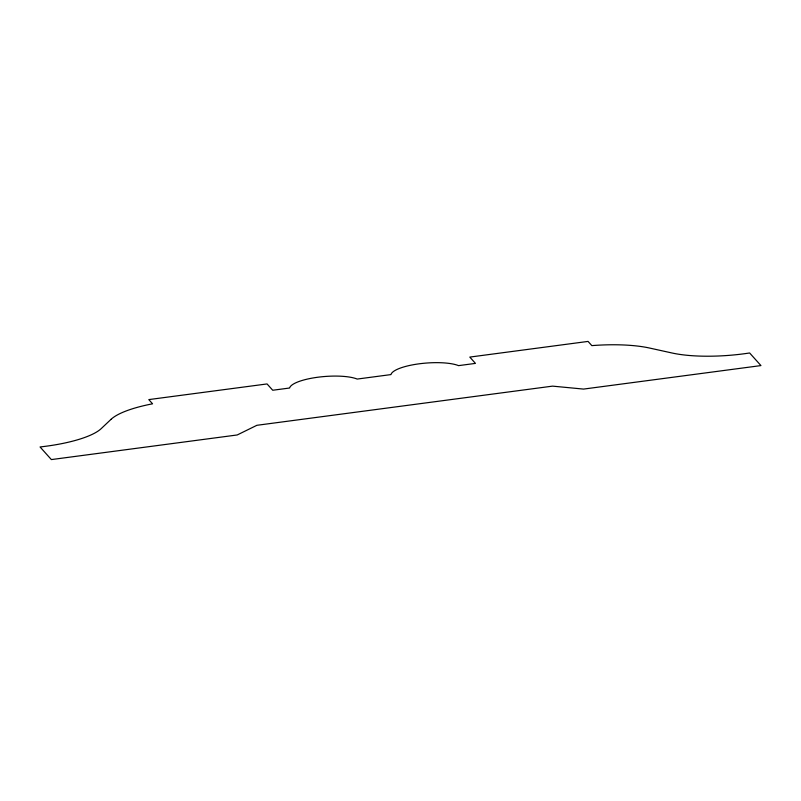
<?xml version="1.0" encoding="UTF-8"?>
<svg xmlns="http://www.w3.org/2000/svg" width="801" height="801" viewBox="0 0 801 801"><rect width="100%" height="100%" fill="white"/><g stroke="black" fill="none" stroke-linecap="round" stroke-linejoin="round"><path stroke-width="1.2" d="M111.019 419.354L101.206 428.615A75.024 19.795 -4.5 0 1 40.05 446.958L51.374 459.584L237.216 434.963L256.891 425.301L552.55 386.132L583.559 389.086L760.95 365.586L749.626 352.971A75.024 19.795 -4.5 0 1 672.049 353.001L649.471 348.024A76.035 20.065 -4.5 0 0 591.829 345.621L588.064 341.416L469.797 357.086L475.454 363.394L458.562 365.636A36.195 9.552 -4.5 0 0 419.123 363.814A36.195 9.552 -4.5 0 0 390.978 374.588L357.196 379.063A36.195 9.552 -4.5 0 0 317.757 377.241A36.195 9.552 -4.5 0 0 289.612 388.014L272.72 390.247L267.063 383.939L148.796 399.599L152.57 403.814A76.035 20.065 -4.5 0 0 111.019 419.354"/></g></svg>
